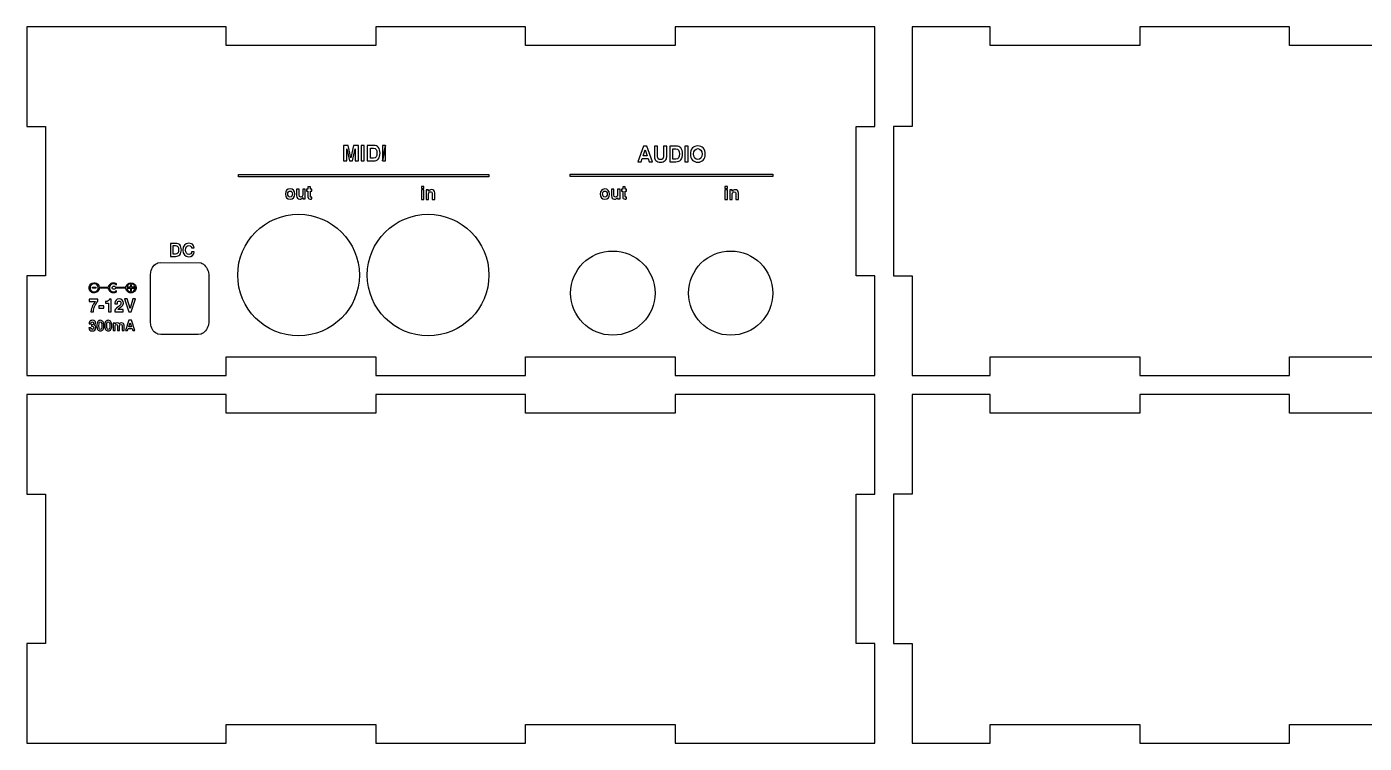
# Model space of a CAD drawing. Header units: millimetres. Extents: x 0 to 429, y 0 to 305.
# Drawn here: x 0 to 214.5, y 0 to 115 of the extents above; entities that cross this region are included whole.
import ezdxf

# ---------------------------------------------------------------- set-up
doc = ezdxf.new("R2010")
doc.units = ezdxf.units.MM
doc.layers.get('0').update_dxf_attribs({"linetype": 'CONTINUOUS'})

msp = doc.modelspace()

# ---------------------------------------------------------------- linework, layer by layer
at = {"color": 1}
for p, q in [((0, 115), (0, 99)), ((8, 115), (0, 115)), ((32, 115), (8, 115)), ((32, 112), (32, 115)), ((80, 115), (56, 115)), ((56, 115), (56, 112)), ((80, 112), (80, 115)), ((136, 115), (104, 115)), ((104, 115), (104, 112)), ((136, 99), (136, 115)), ((142, 115), (142, 99)), ((154.5, 115), (142, 115)), ((154.5, 112), (154.5, 115)), ((202.5, 115), (178.5, 115)), ((178.5, 115), (178.5, 112)), ((202.5, 112), (202.5, 115)), ((56, 112), (32, 112)), ((104, 112), (80, 112)), ((178.5, 112), (154.5, 112)), ((226.5, 112), (202.5, 112)), ((0, 99), (3, 99)), ((3, 99), (3, 75)), ((133, 75), (133, 99)), ((133, 99), (136, 99)), ((142, 99), (139, 99)), ((139, 99), (139, 75)), ((19.820652, 75.10095), (19.876022, 75.64755)), ((19.820652, 67.65329), (19.820652, 75.10095)), ((19.876018, 75.64755), (19.959058, 75.88671)), ((19.959065, 75.88671), (20.042105, 76.12585)), ((20.042111, 76.12585), (20.152842, 76.365)), ((20.152842, 76.365), (20.291253, 76.53582)), ((20.291253, 76.53582), (20.457347, 76.7408)), ((20.457347, 76.7408), (20.651124, 76.87746)), ((20.651124, 76.87746), (20.844901, 76.97992)), ((20.844901, 76.97994), (21.038678, 77.0824)), ((21.038678, 77.08242), (21.481595, 77.15082)), ((21.481595, 77.15076), (27.959272, 77.08236)), ((27.959272, 77.08242), (28.153049, 76.97996)), ((28.153049, 76.97994), (28.346826, 76.87748)), ((28.346826, 76.87746), (28.51292, 76.7408)), ((28.51292, 76.7408), (28.679015, 76.53582)), ((28.679015, 76.53582), (28.817427, 76.365)), ((28.817427, 76.365), (28.955839, 76.12585)), ((28.955839, 76.12585), (29.038879, 75.88671)), ((29.038885, 75.88671), (29.121925, 75.64755)), ((29.121933, 75.64755), (29.177303, 75.10095)), ((29.177298, 75.10095), (29.177298, 67.65329)), ((53.343145, 75.14502), (53.343145, 75.14502)), ((74.118586, 75.14502), (74.118586, 75.14502)), ((3, 75), (0, 75)), ((0, 75), (0, 59)), ((136, 75), (133, 75)), ((136, 59), (136, 75)), ((139, 75), (142, 75)), ((142, 75), (142, 59)), ((100.75701, 72.24966), (100.75701, 72.24966)), ((119.64018, 72.24966), (119.64018, 72.24966)), ((19.876018, 67.10666), (19.820648, 67.65329)), ((19.959065, 66.86753), (19.876025, 67.10666)), ((20.042111, 66.62837), (19.959071, 66.86753)), ((20.152842, 66.38923), (20.042111, 66.62837)), ((28.955839, 66.62837), (28.817427, 66.38923)), ((29.038885, 66.86753), (28.955845, 66.62837)), ((29.121933, 67.10666), (29.038893, 66.86753)), ((29.177298, 67.65329), (29.121928, 67.10666)), ((20.291253, 66.21842), (20.152842, 66.38923)), ((20.457347, 66.01343), (20.291253, 66.21842)), ((20.651124, 65.87677), (20.457347, 66.01343)), ((20.844901, 65.77429), (20.651124, 65.87675)), ((21.038678, 65.67179), (20.844901, 65.77425)), ((21.481595, 65.60347), (21.038678, 65.67177)), ((27.516356, 65.60347), (21.481595, 65.60347)), ((27.959272, 65.67179), (27.516356, 65.60339)), ((28.153049, 65.77429), (27.959272, 65.67183)), ((28.346826, 65.87677), (28.153049, 65.77428)), ((28.51292, 66.01343), (28.346826, 65.87677)), ((28.679015, 66.21842), (28.51292, 66.01343)), ((28.817427, 66.38923), (28.679015, 66.21842)), ((32, 59), (32, 62)), ((32, 62), (56, 62)), ((56, 62), (56, 59)), ((80, 59), (80, 62)), ((80, 62), (104, 62)), ((104, 62), (104, 59)), ((154.5, 59), (154.5, 62)), ((154.5, 62), (178.5, 62)), ((178.5, 62), (178.5, 59)), ((202.5, 59), (202.5, 62)), ((202.5, 62), (226.5, 62)), ((0, 59), (32, 59)), ((56, 59), (80, 59)), ((104, 59), (128, 59)), ((128, 59), (136, 59)), ((142, 59), (154.5, 59)), ((178.5, 59), (202.5, 59)), ((0, 56), (0, 40)), ((8, 56), (0, 56)), ((32, 56), (8, 56)), ((32, 53), (32, 56)), ((80, 56), (56, 56)), ((56, 56), (56, 53)), ((80, 53), (80, 56)), ((136, 56), (104, 56)), ((104, 56), (104, 53)), ((136, 40), (136, 56)), ((142, 56), (142, 40)), ((154.5, 56), (142, 56)), ((154.5, 53), (154.5, 56)), ((202.5, 56), (178.5, 56)), ((178.5, 56), (178.5, 53)), ((202.5, 53), (202.5, 56)), ((56, 53), (32, 53)), ((104, 53), (80, 53)), ((178.5, 53), (154.5, 53)), ((226.5, 53), (202.5, 53)), ((0, 40), (3, 40)), ((3, 40), (3, 16)), ((133, 16), (133, 40)), ((133, 40), (136, 40)), ((142, 40), (139, 40)), ((139, 40), (139, 16)), ((3, 16), (0, 16)), ((0, 16), (0, 0)), ((136, 16), (133, 16)), ((136, 0), (136, 16)), ((139, 16), (142, 16)), ((142, 16), (142, 0)), ((32, 0), (32, 3)), ((32, 3), (56, 3)), ((56, 3), (56, 0)), ((80, 0), (80, 3)), ((80, 3), (104, 3)), ((104, 3), (104, 0)), ((154.5, 0), (154.5, 3)), ((154.5, 3), (178.5, 3)), ((178.5, 3), (178.5, 0)), ((202.5, 0), (202.5, 3)), ((202.5, 3), (226.5, 3)), ((0, 0), (32, 0)), ((56, 0), (80, 0)), ((104, 0), (128, 0)), ((128, 0), (136, 0)), ((142, 0), (154.5, 0)), ((178.5, 0), (202.5, 0))]:
    msp.add_line(p, q, dxfattribs=at)
at = {"color": 7}
for p, q in [((51.539897, 95.94586), (50.777962, 95.94586)), ((50.777962, 95.94586), (50.777962, 93.45687)), ((51.311317, 95.4125), (51.74308, 93.45687)), ((51.311317, 93.45687), (51.311317, 95.4125)), ((51.997059, 93.96483), (51.539897, 95.94586)), ((52.428822, 95.94586), (51.997059, 93.96483)), ((52.251037, 93.45687), (52.682801, 95.4125)), ((53.216155, 95.94586), (52.428822, 95.94586)), ((52.682801, 95.4125), (52.682801, 93.45687)), ((53.216155, 93.45687), (53.216155, 95.94586)), ((54.130478, 95.94586), (53.622521, 95.94586)), ((53.622521, 95.94586), (53.622521, 93.45687)), ((54.130478, 93.45687), (54.130478, 95.94586)), ((55.603553, 95.94586), (54.613037, 95.94586)), ((54.613037, 95.94586), (54.613037, 93.45687)), ((55.120994, 93.88863), (55.120994, 95.51409)), ((55.120994, 95.51409), (55.603553, 95.51409)), ((57.559188, 95.94586), (57.051231, 95.94586)), ((57.051231, 95.94586), (57.051231, 93.45687)), ((57.559188, 95.94586), (57.051231, 93.45687)), ((57.051231, 93.45687), (57.559188, 95.94586)), ((57.559188, 93.45687), (57.559188, 95.94586)), ((98.905838, 95.84427), (98.016918, 93.32988)), ((98.855048, 94.2696), (99.159818, 95.23472)), ((99.464598, 95.84427), (98.905838, 95.84427)), ((99.159818, 95.23472), (99.489988, 94.2696)), ((100.32812, 93.32988), (99.464598, 95.84427)), ((101.16625, 95.84427), (100.6583, 95.84427)), ((100.6583, 95.84427), (100.6583, 94.14261)), ((101.16625, 94.14261), (101.16625, 95.84427)), ((102.10597, 95.84427), (102.10597, 94.14261)), ((102.63933, 95.84427), (102.10597, 95.84427)), ((102.63933, 94.14261), (102.63933, 95.84427)), ((104.1124, 95.84427), (103.12189, 95.84427)), ((103.12189, 95.84427), (103.12189, 93.32988)), ((103.62984, 93.76164), (103.62984, 95.4125)), ((103.62984, 95.4125), (104.1124, 95.4125)), ((106.06804, 95.84427), (105.56008, 95.84427)), ((105.56008, 95.84427), (105.56008, 93.32988)), ((106.06804, 93.32988), (106.06804, 95.84427)), ((107.61731, 95.86966), (107.61731, 95.86966)), ((107.61731, 95.4379), (107.61731, 95.4379)), ((107.61731, 95.4379), (107.61731, 95.4379)), ((50.777962, 93.45687), (51.311317, 93.45687)), ((51.74308, 93.45687), (52.251037, 93.45687)), ((52.682801, 93.45687), (53.216155, 93.45687)), ((53.622521, 93.45687), (54.130478, 93.45687)), ((54.613037, 93.45687), (55.603553, 93.45687)), ((55.603553, 93.88863), (55.120994, 93.88863)), ((57.051231, 93.45687), (57.559188, 93.45687)), ((98.016918, 93.32988), (98.524878, 93.32988)), ((98.524878, 93.32988), (98.702657, 93.83784)), ((98.702657, 93.83784), (99.642378, 93.83784)), ((99.489988, 94.2696), (98.855048, 94.2696)), ((99.642378, 93.83784), (99.794768, 93.32988)), ((99.794768, 93.32988), (100.32812, 93.32988)), ((103.12189, 93.32988), (104.1124, 93.32988)), ((104.1124, 93.76164), (103.62984, 93.76164)), ((105.56008, 93.32988), (106.06804, 93.32988)), ((33.939187, 91.27265), (74.118586, 91.27265)), ((33.939187, 90.91708), (33.939187, 91.27265)), ((74.118586, 90.91708), (33.939187, 90.91708)), ((74.118586, 91.27265), (74.118586, 90.91708)), ((87.162347, 91.32345), (119.66558, 91.32345)), ((87.162347, 90.96788), (87.162347, 91.32345)), ((119.66558, 90.96788), (87.162347, 90.96788)), ((119.66558, 91.32345), (119.66558, 90.96788)), ((42.218885, 88.96145), (42.218885, 88.96145)), ((42.244285, 88.63128), (42.244285, 88.63128)), ((43.666562, 88.93605), (43.285595, 88.93605)), ((43.285595, 88.93605), (43.285595, 87.86934)), ((43.666562, 87.94554), (43.666562, 88.93605)), ((44.657081, 88.93605), (44.250713, 88.93605)), ((44.250713, 88.93605), (44.250713, 87.97093)), ((44.657081, 87.38678), (44.657081, 88.93605)), ((45.088844, 88.91066), (44.885661, 88.91066)), ((44.885661, 88.91066), (44.885661, 88.63128)), ((44.885661, 88.63128), (45.088844, 88.63128)), ((45.49521, 89.31702), (45.088844, 89.31702)), ((45.088844, 89.31702), (45.088844, 88.91066)), ((45.088844, 88.63128), (45.088844, 87.69156)), ((45.49521, 88.91066), (45.49521, 89.31702)), ((45.698392, 88.91066), (45.49521, 88.91066)), ((45.495213, 87.79315), (45.495213, 88.63128)), ((45.495213, 88.63128), (45.698395, 88.63128)), ((45.698395, 88.63128), (45.698392, 88.91066)), ((45.698392, 88.91066), (45.698392, 88.91066)), ((63.66737, 89.36782), (63.286402, 89.36782)), ((63.286402, 89.36782), (63.286402, 89.01225)), ((63.286402, 89.01225), (63.66737, 89.01225)), ((63.66737, 88.80906), (63.286402, 88.80906)), ((63.286402, 88.80906), (63.286402, 87.28519)), ((63.66737, 89.01225), (63.66737, 89.36782)), ((63.66737, 87.28519), (63.66737, 88.80906)), ((64.048338, 88.80906), (64.048338, 87.28519)), ((64.454705, 88.80906), (64.048338, 88.80906)), ((64.048338, 88.80906), (64.048338, 88.80906)), ((64.454704, 87.28519), (64.454704, 88.19952)), ((64.454705, 88.60588), (64.454705, 88.80906)), ((65.038854, 88.22491), (65.038854, 87.28519)), ((65.445221, 87.28519), (65.445221, 88.3265)), ((92.705899, 88.96145), (92.705899, 88.96145)), ((92.731299, 88.63128), (92.731299, 88.63128)), ((94.153579, 88.93605), (93.772619, 88.93605)), ((93.772619, 88.93605), (93.772619, 87.86934)), ((94.153579, 87.94553), (94.153579, 88.93605)), ((95.144099, 88.93605), (94.737729, 88.93605)), ((94.737729, 88.93605), (94.737729, 87.97093)), ((95.144099, 87.38678), (95.144099, 88.93605)), ((95.575859, 88.91065), (95.372679, 88.91065)), ((95.372679, 88.91065), (95.372679, 88.63128)), ((95.372679, 88.63128), (95.575859, 88.63128)), ((95.982229, 89.31702), (95.575859, 89.31702)), ((95.575859, 89.31702), (95.575859, 88.91065)), ((95.575859, 88.63128), (95.575859, 87.69156)), ((95.982229, 88.91065), (95.982229, 89.31702)), ((96.210809, 88.91065), (95.982229, 88.91065)), ((95.982229, 87.79316), (95.982229, 88.63129)), ((95.982229, 88.63129), (96.210809, 88.63129)), ((96.210809, 88.63129), (96.210809, 88.91065)), ((96.210809, 88.91065), (96.210809, 88.91065)), ((112.3764, 89.36781), (111.97003, 89.36781)), ((111.97003, 89.36781), (111.97003, 89.01224)), ((111.97003, 89.01224), (112.3764, 89.01224)), ((112.3764, 88.80906), (111.97003, 88.80906)), ((111.97003, 88.80906), (111.97003, 87.28519)), ((112.3764, 89.01224), (112.3764, 89.36781)), ((112.3764, 87.28519), (112.3764, 88.80906)), ((112.73197, 88.80906), (112.73197, 87.28519)), ((113.13833, 88.80906), (112.73197, 88.80906)), ((112.73197, 88.80906), (112.73197, 88.80906)), ((113.13833, 88.60588), (113.13833, 88.80906)), ((113.13833, 87.28519), (113.13833, 88.19951)), ((113.72248, 88.22491), (113.72248, 87.28519)), ((114.12885, 87.28519), (114.12885, 88.3011)), ((44.250713, 87.58997), (44.250713, 87.38678)), ((44.250713, 87.38678), (44.657081, 87.38678)), ((45.698392, 87.64076), (45.622202, 87.64076)), ((45.698392, 87.36139), (45.698392, 87.64076)), ((63.286402, 87.28519), (63.66737, 87.28519)), ((64.048338, 87.28519), (64.454704, 87.28519)), ((65.038854, 87.28519), (65.445221, 87.28519)), ((94.737729, 87.56457), (94.737729, 87.38678)), ((94.737729, 87.38678), (95.144099, 87.38678)), ((96.210809, 87.36139), (96.210809, 87.64077)), ((111.97003, 87.28519), (112.3764, 87.28519)), ((112.73197, 87.28519), (113.13833, 87.28519)), ((113.72248, 87.28519), (114.12885, 87.28519)), ((23.87718, 80.22906), (23.064449, 80.22906)), ((23.064449, 80.22906), (23.064449, 78.14644)), ((23.496212, 78.50201), (23.496212, 79.87349)), ((23.496212, 79.87349), (23.87718, 79.87349)), ((26.442363, 79.51792), (26.848728, 79.51792)), ((26.848728, 79.51792), (26.848728, 79.51792)), ((23.064449, 78.14644), (23.87718, 78.14644)), ((23.87718, 78.50201), (23.496212, 78.50201)), ((26.848728, 78.85758), (26.442363, 78.85758)), ((10.555872, 73.21478), (11.089227, 73.21478)), ((10.555872, 73.037), (10.555872, 73.21478)), ((11.089227, 73.037), (10.555872, 73.037)), ((11.089227, 73.21478), (11.089227, 73.037)), ((11.622578, 73.24018), (11.622578, 73.21478)), ((11.622578, 73.21478), (13.095653, 73.21478)), ((11.851167, 73.037), (11.622586, 73.037)), ((11.622586, 73.037), (11.622586, 72.9608)), ((12.562306, 73.037), (11.851167, 73.037)), ((13.095661, 73.037), (12.562306, 73.037)), ((13.095653, 73.21478), (13.095653, 73.21478)), ((13.095661, 73.0116), (13.095661, 73.037)), ((13.095661, 72.91001), (13.095661, 73.0116)), ((13.70521, 73.90052), (13.908392, 73.90052)), ((14.009984, 73.74814), (13.781403, 73.74814)), ((13.857592, 73.34178), (13.984581, 73.36718)), ((14.187764, 73.26558), (14.213164, 73.21478)), ((14.238557, 73.06241), (14.213157, 73.01161)), ((14.213164, 73.21478), (15.000497, 73.21478)), ((15.051288, 73.06241), (14.238557, 73.06241)), ((14.340156, 73.79893), (14.365556, 73.77353)), ((14.365556, 73.54495), (14.340156, 73.57035)), ((14.365556, 73.77353), (14.365556, 73.54495)), ((15.889417, 73.06241), (15.051288, 73.06241)), ((15.838626, 73.24018), (15.914816, 73.24018)), ((15.889417, 73.03701), (15.889417, 73.06241)), ((15.914816, 73.24018), (15.914816, 73.26558)), ((16.651356, 73.18938), (16.244991, 73.18938)), ((16.244991, 73.18938), (16.244991, 73.037)), ((16.244991, 73.037), (16.651356, 73.037)), ((16.803743, 73.59575), (16.651356, 73.59575)), ((16.651356, 73.59575), (16.651356, 73.18938)), ((16.651356, 73.037), (16.651356, 72.63063)), ((16.803743, 73.18938), (16.803743, 73.59575)), ((17.210109, 73.18938), (16.803743, 73.18938)), ((16.803743, 72.63063), (16.803743, 73.037)), ((16.803743, 73.037), (17.210109, 73.037)), ((17.210109, 73.037), (17.210109, 73.18938)), ((17.210109, 73.18938), (17.210109, 73.18938)), ((17.362496, 72.9608), (17.362496, 73.24018)), ((11.419399, 71.25915), (9.99712, 71.25915)), ((9.99712, 71.25915), (9.99712, 70.90358)), ((9.99712, 70.90358), (11.013034, 70.90358)), ((10.733661, 72.27506), (10.733657, 72.27506)), ((10.962238, 72.45284), (10.962238, 72.45285)), ((10.962238, 72.45285), (10.962238, 72.45285)), ((11.419399, 70.95437), (11.419399, 71.25915)), ((12.638496, 70.90358), (12.638496, 70.6242)), ((13.527421, 71.25915), (13.273442, 71.25915)), ((13.527421, 69.25272), (13.527421, 71.25915)), ((14.340156, 72.63063), (14.365556, 72.65603)), ((14.365556, 72.42745), (14.340156, 72.40205)), ((14.365556, 72.65603), (14.365556, 72.42745)), ((16.118001, 71.30994), (15.686238, 71.30994)), ((15.686238, 71.30994), (16.397378, 69.25272)), ((16.575163, 69.76067), (16.118001, 71.30994)), ((17.032324, 71.30994), (16.575163, 69.76067)), ((16.651353, 72.27506), (16.651356, 72.27506)), ((16.651356, 72.63063), (16.803743, 72.63063)), ((16.752948, 69.25272), (17.464088, 71.30994)), ((16.879937, 72.45285), (16.879937, 72.45285)), ((16.879937, 72.45285), (16.879937, 72.45285)), ((17.464088, 71.30994), (17.032324, 71.30994)), ((10.301894, 69.25272), (10.682862, 69.25272)), ((12.35912, 70.21784), (11.571786, 70.21784)), ((11.571786, 70.21784), (11.571786, 69.83687)), ((11.571786, 69.83687), (12.35912, 69.83687)), ((12.35912, 69.83687), (12.35912, 70.21784)), ((12.638496, 70.6242), (13.121055, 70.6242)), ((13.121055, 70.6242), (13.121055, 69.25272)), ((13.121055, 69.25272), (13.527421, 69.25272)), ((14.111571, 69.25272), (15.483055, 69.25272)), ((14.136969, 70.6242), (14.136969, 70.548)), ((14.136969, 70.548), (14.543335, 70.548)), ((14.543335, 70.548), (14.543335, 70.6242)), ((15.483055, 69.60829), (14.644926, 69.60829)), ((15.483055, 69.25272), (15.483055, 69.60829)), ((16.397378, 69.25272), (16.752948, 69.25272)), ((16.752948, 69.25272), (16.752948, 69.25272)), ((10.301894, 66.68752), (9.971722, 66.68752)), ((9.99712, 67.34787), (9.99712, 67.32247)), ((9.99712, 67.32247), (10.301894, 67.32247)), ((10.428885, 67.17008), (10.403485, 67.17008)), ((10.403485, 67.17008), (10.403485, 66.94151)), ((10.403485, 66.94151), (10.606668, 66.91611)), ((11.800367, 67.88123), (11.800367, 67.88123)), ((11.800367, 67.62725), (11.800367, 67.62725)), ((13.070256, 67.62725), (13.070259, 67.62725)), ((13.070259, 67.88123), (13.070259, 67.88123)), ((13.857593, 67.44947), (13.857593, 66.23037)), ((14.187765, 67.44947), (13.857593, 67.44947)), ((14.187765, 67.29708), (14.187765, 67.44947)), ((14.187765, 66.23037), (14.187765, 66.96691)), ((14.568733, 67.0431), (14.568733, 66.23037)), ((14.898905, 66.23037), (14.898905, 66.96691)), ((15.279872, 67.0431), (15.279872, 66.23037)), ((15.610044, 66.23037), (15.610044, 67.0939)), ((16.397378, 67.88123), (15.813227, 66.23037)), ((16.143399, 66.23037), (16.270389, 66.56055)), ((16.270389, 66.56055), (16.879937, 66.56055)), ((16.371984, 66.83992), (16.575167, 67.50027)), ((16.803747, 66.83992), (16.371984, 66.83992)), ((16.778346, 67.88123), (16.397378, 67.88123)), ((16.575167, 67.50027), (16.803747, 66.83992)), ((17.337098, 66.23037), (16.778346, 67.88123)), ((16.803747, 66.83992), (16.803747, 66.83992)), ((16.879937, 66.56055), (17.006926, 66.23037)), ((13.857593, 66.23037), (14.187765, 66.23037)), ((14.568733, 66.23037), (14.898905, 66.23037)), ((15.279872, 66.23037), (15.610044, 66.23037)), ((15.813227, 66.23037), (16.143399, 66.23037)), ((17.006926, 66.23037), (17.337098, 66.23037))]:
    msp.add_line(p, q, dxfattribs=at)
for points in [[(56.365489, 95.66648), (56.213102, 95.86966), (55.984521, 95.94586), (55.603553, 95.94586)], [(55.603553, 95.51409), (55.984521, 95.51409), (56.162306, 95.26012), (56.162306, 94.70136)], [(56.162306, 94.70136), (56.162306, 94.16801), (55.984521, 93.88863), (55.603553, 93.88863)], [(56.670263, 94.70136), (56.670263, 95.08233), (56.568672, 95.4379), (56.365489, 95.66648)], [(56.365489, 93.76164), (56.568672, 93.99022), (56.670263, 94.3204), (56.670263, 94.70136)], [(104.87434, 95.53949), (104.72195, 95.74267), (104.49337, 95.84427), (104.1124, 95.84427)], [(104.1124, 95.4125), (104.49337, 95.4125), (104.67116, 95.13313), (104.67116, 94.57437)], [(104.67116, 94.57437), (104.67116, 94.04102), (104.49337, 93.76164), (104.1124, 93.76164)], [(105.17911, 94.59977), (105.17911, 94.98074), (105.07752, 95.31091), (104.87434, 95.53949)], [(104.87434, 93.63465), (105.07752, 93.86323), (105.17911, 94.19341), (105.17911, 94.59977)], [(106.77918, 95.53949), (106.5506, 95.28551), (106.42361, 94.92994), (106.42361, 94.57437)], [(106.42361, 94.57437), (106.42361, 94.19341), (106.5506, 93.83784), (106.77918, 93.60926)], [(107.61731, 95.86966), (107.26174, 95.86966), (106.98236, 95.74267), (106.77918, 95.53949)], [(106.93156, 94.57437), (106.93156, 95.08233), (107.21094, 95.4379), (107.61731, 95.4379)], [(107.61731, 93.68545), (107.21094, 93.68545), (106.93156, 94.04102), (106.93156, 94.57437)], [(108.48083, 95.53949), (108.25225, 95.76807), (107.97288, 95.86966), (107.61731, 95.86966)], [(107.61731, 95.4379), (108.04907, 95.4379), (108.30305, 95.08233), (108.30305, 94.54898)], [(108.30305, 94.54898), (108.30305, 94.04102), (108.02367, 93.68545), (107.61731, 93.68545)], [(108.81101, 94.54898), (108.81101, 94.92994), (108.68402, 95.28551), (108.48083, 95.53949)], [(108.48083, 93.60926), (108.68402, 93.83784), (108.81101, 94.19341), (108.81101, 94.54898)], [(55.603553, 93.45687), (55.959123, 93.45687), (56.213102, 93.55846), (56.365489, 93.76164)], [(100.6583, 94.14261), (100.6583, 93.86323), (100.7345, 93.66005), (100.88688, 93.50766)], [(100.88688, 93.50766), (101.09006, 93.35528), (101.34404, 93.25369), (101.64881, 93.25369)], [(101.64881, 93.68545), (101.31864, 93.68545), (101.16625, 93.83784), (101.16625, 94.14261)], [(102.10597, 94.14261), (102.10597, 93.83784), (101.95359, 93.68545), (101.64881, 93.68545)], [(101.64881, 93.25369), (101.95359, 93.25369), (102.20756, 93.35528), (102.38535, 93.50766)], [(102.38535, 93.50766), (102.56313, 93.66005), (102.63933, 93.86323), (102.63933, 94.14261)], [(104.1124, 93.32988), (104.46797, 93.32988), (104.72195, 93.43147), (104.87434, 93.63465)], [(106.77918, 93.60926), (106.98236, 93.38067), (107.26174, 93.25369), (107.61731, 93.25369)], [(107.61731, 93.25369), (107.97288, 93.25369), (108.25225, 93.38067), (108.48083, 93.60926)], [(42.218885, 88.96145), (41.761724, 88.96145), (41.482347, 88.65668), (41.482347, 88.14872)], [(41.482347, 88.14872), (41.482347, 87.64076), (41.761724, 87.33599), (42.244283, 87.33599)], [(41.863317, 88.14872), (41.863317, 88.4281), (42.015703, 88.63128), (42.244285, 88.63128)], [(42.244285, 87.64076), (42.015704, 87.64076), (41.863317, 87.84395), (41.863317, 88.14872)], [(42.98082, 88.14872), (42.98082, 88.65668), (42.701444, 88.96145), (42.218885, 88.96145)], [(42.244283, 87.33599), (42.701444, 87.33599), (42.98082, 87.64076), (42.98082, 88.14872)], [(42.244285, 88.63128), (42.447468, 88.63128), (42.599855, 88.45349), (42.599855, 88.14872)], [(42.599855, 88.14872), (42.599855, 87.84395), (42.447468, 87.64076), (42.244285, 87.64076)], [(43.920541, 87.66616), (43.768154, 87.66616), (43.666562, 87.76775), (43.666562, 87.94554)], [(44.250713, 87.97093), (44.250713, 87.79315), (44.123724, 87.66616), (43.920541, 87.66616)], [(64.454704, 88.19952), (64.454704, 88.4027), (64.581693, 88.50429), (64.784876, 88.50429)], [(64.911866, 88.85986), (64.708683, 88.85986), (64.556296, 88.75827), (64.454705, 88.60588)], [(64.784876, 88.50429), (64.962661, 88.50429), (65.038854, 88.4027), (65.038854, 88.22491)], [(65.445221, 88.3265), (65.445221, 88.65668), (65.242038, 88.85986), (64.911866, 88.85986)], [(92.705899, 88.96145), (92.248729, 88.96145), (91.969359, 88.63128), (91.969359, 88.14872)], [(91.969359, 88.14872), (91.969359, 87.64076), (92.248729, 87.33599), (92.731289, 87.33599)], [(92.350339, 88.14872), (92.350339, 88.42809), (92.502719, 88.63128), (92.731299, 88.63128)], [(92.731299, 87.64076), (92.502719, 87.64076), (92.350339, 87.84394), (92.350339, 88.14872)], [(93.467829, 88.12332), (93.467829, 88.65667), (93.188459, 88.96145), (92.705899, 88.96145)], [(92.731289, 87.33599), (93.188459, 87.33599), (93.467829, 87.64076), (93.467829, 88.12332)], [(92.731299, 88.63128), (92.934489, 88.63128), (93.086869, 88.42809), (93.086869, 88.14872)], [(93.086869, 88.14872), (93.086869, 87.84394), (92.934489, 87.64076), (92.731299, 87.64076)], [(94.407559, 87.66616), (94.255169, 87.66616), (94.153579, 87.76775), (94.153579, 87.94553)], [(94.737729, 87.97093), (94.737729, 87.79315), (94.610739, 87.66616), (94.407559, 87.66616)], [(113.59549, 88.83446), (113.39231, 88.83446), (113.26532, 88.75826), (113.13833, 88.60588)], [(113.13833, 88.19951), (113.13833, 88.3773), (113.26532, 88.50429), (113.4685, 88.50429)], [(113.4685, 88.50429), (113.64629, 88.50429), (113.72248, 88.4027), (113.72248, 88.22491)], [(114.12885, 88.3011), (114.12885, 88.65667), (113.92567, 88.83446), (113.59549, 88.83446)], [(43.285595, 87.86934), (43.285595, 87.51377), (43.46338, 87.33599), (43.793552, 87.33599)], [(43.793552, 87.33599), (43.996734, 87.33599), (44.149122, 87.41219), (44.250713, 87.58997)], [(45.088844, 87.69156), (45.088844, 87.46298), (45.215833, 87.33599), (45.469812, 87.33599)], [(45.469812, 87.33599), (45.571403, 87.33599), (45.647597, 87.33599), (45.698392, 87.36139)], [(45.622202, 87.64076), (45.52061, 87.64076), (45.495213, 87.66616), (45.495213, 87.79315)], [(93.772619, 87.86934), (93.772619, 87.51377), (93.950399, 87.33599), (94.280569, 87.33599)], [(94.280569, 87.33599), (94.483759, 87.33599), (94.636139, 87.41219), (94.737729, 87.56457)], [(95.575859, 87.69156), (95.575859, 87.43758), (95.702849, 87.33599), (95.982229, 87.33599)], [(96.109219, 87.61537), (96.007629, 87.61537), (95.982229, 87.66617), (95.982229, 87.79316)], [(95.982229, 87.33599), (96.058429, 87.33599), (96.134619, 87.33599), (96.210809, 87.36139)], [(96.210809, 87.64077), (96.160009, 87.64077), (96.134609, 87.61537), (96.109219, 87.61537)], [(24.537524, 80.00048), (24.385137, 80.15287), (24.181954, 80.22906), (23.87718, 80.22906)], [(23.87718, 79.87349), (24.181954, 79.87349), (24.359739, 79.64491), (24.359739, 79.18775)], [(24.791503, 79.18775), (24.791503, 79.51792), (24.689911, 79.7973), (24.537524, 80.00048)], [(25.985202, 80.25446), (25.401051, 80.25446), (25.020083, 79.84809), (25.020083, 79.16235)], [(25.451847, 79.16235), (25.451847, 79.61951), (25.655029, 79.89889), (25.985202, 79.89889)], [(26.696341, 79.94969), (26.543954, 80.15287), (26.289976, 80.25446), (25.985202, 80.25446)], [(25.985202, 79.89889), (26.137589, 79.89889), (26.264578, 79.84809), (26.340771, 79.7465)], [(26.340771, 79.7465), (26.391571, 79.6957), (26.416961, 79.64491), (26.442363, 79.51792)], [(26.848728, 79.51792), (26.823328, 79.69571), (26.797938, 79.8227), (26.696341, 79.94969)], [(24.359739, 79.18775), (24.359739, 78.73059), (24.181954, 78.50201), (23.87718, 78.50201)], [(23.87718, 78.14644), (24.181954, 78.14644), (24.385137, 78.22264), (24.537524, 78.40042)], [(24.537524, 78.40042), (24.689911, 78.5782), (24.791503, 78.88298), (24.791503, 79.18775)], [(25.020083, 79.16235), (25.020083, 78.50201), (25.401051, 78.09564), (25.959804, 78.09564)], [(25.985202, 78.45121), (25.655029, 78.45121), (25.451847, 78.70519), (25.451847, 79.16235)], [(25.959804, 78.09564), (26.467761, 78.09564), (26.823331, 78.37502), (26.848728, 78.85758)], [(26.442363, 78.85758), (26.416963, 78.6036), (26.23918, 78.45121), (25.985202, 78.45121)], [(10.073313, 72.73222), (9.895528, 73.08779), (9.997123, 73.51956), (10.301894, 73.74814)], [(10.174905, 73.24018), (10.149505, 73.18938), (10.149505, 73.0116), (10.174905, 72.93541)], [(10.327292, 73.57035), (10.251102, 73.46876), (10.200302, 73.36717), (10.174905, 73.24018)], [(10.174905, 72.93541), (10.225705, 72.75762), (10.352689, 72.60523), (10.505077, 72.50364)], [(10.301894, 73.74814), (10.428883, 73.84973), (10.58127, 73.90052), (10.733657, 73.90052)], [(10.759055, 73.74814), (10.606668, 73.74814), (10.454281, 73.67194), (10.327292, 73.57035)], [(10.733657, 73.90052), (11.038431, 73.95132), (11.368603, 73.77353), (11.546388, 73.46876)], [(11.013034, 73.72274), (10.936844, 73.74814), (10.860646, 73.74814), (10.759055, 73.74814)], [(10.962238, 72.45285), (11.267012, 72.55444), (11.495593, 72.83381), (11.444797, 73.16399)], [(11.444797, 73.16399), (11.419397, 73.41796), (11.267012, 73.64655), (11.013034, 73.72274)], [(11.622586, 72.9608), (11.597186, 72.78302), (11.495597, 72.60523), (11.34321, 72.47824)], [(11.546388, 73.46876), (11.571788, 73.41796), (11.597188, 73.29098), (11.622578, 73.24018)], [(13.095653, 73.21478), (13.095653, 73.24018), (13.121053, 73.36717), (13.146453, 73.41796)], [(13.146453, 73.41796), (13.171853, 73.44336), (13.171853, 73.46876), (13.171853, 73.46876)], [(13.171853, 73.46876), (13.171853, 73.46876), (13.197253, 73.49416), (13.197253, 73.51956)], [(13.273446, 73.29098), (13.171855, 72.9608), (13.375038, 72.57984), (13.70521, 72.47824)], [(13.197253, 73.51956), (13.324242, 73.72274), (13.502027, 73.82433), (13.70521, 73.90052)], [(13.781403, 73.74814), (13.552823, 73.69734), (13.34964, 73.51956), (13.273446, 73.29098)], [(13.705205, 73.1132), (13.705205, 73.21479), (13.755995, 73.29099), (13.857592, 73.34178)], [(13.755995, 72.96081), (13.730595, 73.01161), (13.705205, 73.0624), (13.705205, 73.1132)], [(14.06077, 72.85922), (13.959178, 72.83382), (13.832189, 72.85922), (13.755995, 72.96081)], [(13.908392, 73.90052), (13.984582, 73.92592), (14.035382, 73.90052), (14.06078, 73.90052)], [(13.984581, 73.36718), (14.035381, 73.36718), (14.060771, 73.36718), (14.086172, 73.34178)], [(14.340156, 73.57035), (14.263966, 73.67194), (14.136973, 73.72274), (14.009984, 73.74814)], [(14.213157, 73.01161), (14.187757, 72.96081), (14.136967, 72.88462), (14.06077, 72.85922)], [(14.06078, 73.90052), (14.162371, 73.87512), (14.263962, 73.84972), (14.340156, 73.79893)], [(14.086172, 73.34178), (14.111572, 73.34178), (14.162362, 73.29098), (14.187764, 73.26558)], [(15.000497, 73.21478), (15.43226, 73.21478), (15.813228, 73.21478), (15.838626, 73.24018)], [(15.940217, 72.83382), (15.914817, 72.91002), (15.889417, 73.01161), (15.889417, 73.03701)], [(15.914816, 73.26558), (15.940216, 73.41796), (16.016407, 73.57035), (16.143396, 73.67194)], [(16.118001, 73.34177), (16.067201, 73.21478), (16.067201, 72.9862), (16.118001, 72.83381)], [(16.422776, 73.69734), (16.295786, 73.62114), (16.194195, 73.49416), (16.118001, 73.34177)], [(16.143396, 73.67194), (16.44817, 73.97672), (16.956127, 74.00212), (17.2863, 73.69734)], [(16.930733, 73.72274), (16.778346, 73.77354), (16.575163, 73.77354), (16.422776, 73.69734)], [(17.540278, 72.93541), (17.464088, 72.60523), (17.210106, 72.35125), (16.879934, 72.30046)], [(17.362496, 73.24018), (17.311696, 73.46876), (17.159313, 73.64655), (16.930733, 73.72274)], [(17.184711, 72.63063), (17.260901, 72.73222), (17.337098, 72.83381), (17.362496, 72.9608)], [(17.2863, 73.69734), (17.489482, 73.49416), (17.591074, 73.21478), (17.540278, 72.93541)], [(10.2257, 72.52904), (10.14951, 72.60524), (10.098711, 72.65603), (10.073313, 72.73222)], [(10.733657, 72.27506), (10.505077, 72.30046), (10.352689, 72.37665), (10.2257, 72.52904)], [(10.505077, 72.50364), (10.555877, 72.47824), (10.632066, 72.45284), (10.682862, 72.45284)], [(11.013034, 70.90358), (10.886044, 70.77659), (10.632066, 70.39562), (10.555872, 70.24323)], [(10.682862, 72.45284), (10.733662, 72.42744), (10.911442, 72.45284), (10.962238, 72.45284)], [(10.682862, 69.25272), (10.733662, 69.88766), (10.93684, 70.37022), (11.419399, 70.95437)], [(11.038435, 72.32586), (10.936844, 72.27506), (10.809855, 72.27506), (10.733661, 72.27506)], [(11.34321, 72.47824), (11.241618, 72.40204), (11.165425, 72.35125), (11.038435, 72.32586)], [(13.273442, 71.25915), (13.197252, 71.03057), (12.994066, 70.90358), (12.638496, 70.90358)], [(13.324242, 72.50364), (13.222651, 72.63063), (13.146457, 72.75762), (13.095661, 72.91001)], [(14.111575, 72.30046), (13.857597, 72.22426), (13.552823, 72.30046), (13.324242, 72.50364)], [(13.70521, 72.47824), (13.832199, 72.42744), (13.984586, 72.42744), (14.111575, 72.47824)], [(14.111575, 72.47824), (14.187765, 72.50364), (14.28936, 72.55444), (14.340156, 72.63063)], [(14.340156, 72.40205), (14.289356, 72.37665), (14.187769, 72.32585), (14.111575, 72.30046)], [(14.797313, 71.30994), (14.390948, 71.30994), (14.136969, 71.05596), (14.136969, 70.6242)], [(14.543335, 70.6242), (14.543335, 70.85278), (14.644926, 70.97977), (14.822711, 70.97977)], [(15.508453, 70.6496), (15.508453, 71.05596), (15.229077, 71.30994), (14.797313, 71.30994)], [(14.822711, 70.97977), (15.000496, 70.97977), (15.102087, 70.85278), (15.102087, 70.6496)], [(16.346582, 72.35126), (16.168797, 72.45286), (15.991012, 72.63064), (15.940217, 72.83382)], [(16.118001, 72.83381), (16.168801, 72.73222), (16.244991, 72.63063), (16.321184, 72.57984)], [(16.321184, 72.57984), (16.397374, 72.50364), (16.524367, 72.45285), (16.600561, 72.45285)], [(16.651356, 72.27506), (16.524367, 72.30046), (16.448173, 72.32586), (16.346582, 72.35126)], [(16.600561, 72.45285), (16.651361, 72.42745), (16.829141, 72.45285), (16.879937, 72.45285)], [(16.879934, 72.30046), (16.829134, 72.27506), (16.676751, 72.27506), (16.651353, 72.27506)], [(16.879937, 72.45285), (16.981528, 72.47825), (17.108518, 72.55444), (17.184711, 72.63063)], [(10.555872, 70.24323), (10.428883, 69.93846), (10.352689, 69.65908), (10.301894, 69.25272)], [(14.59413, 70.01465), (14.238561, 69.78607), (14.136969, 69.60829), (14.111571, 69.25272)], [(15.102087, 70.6496), (15.102087, 70.42102), (15.025897, 70.34482), (14.59413, 70.01465)], [(14.644926, 69.60829), (14.695726, 69.70988), (14.746518, 69.76067), (15.051292, 69.98925)], [(15.051292, 69.98925), (15.406862, 70.24323), (15.508453, 70.39562), (15.508453, 70.6496)], [(9.971722, 66.68752), (9.971722, 66.38275), (10.200302, 66.17957), (10.530474, 66.17957)], [(10.098711, 67.70344), (10.022521, 67.60185), (9.99712, 67.50026), (9.99712, 67.34787)], [(10.530474, 67.88122), (10.352689, 67.88122), (10.174905, 67.80502), (10.098711, 67.70344)], [(10.301894, 67.32247), (10.301894, 67.42406), (10.301894, 67.47486), (10.327294, 67.50026)], [(10.530474, 66.43355), (10.378087, 66.43355), (10.301894, 66.53514), (10.301894, 66.68752)], [(10.327294, 67.50026), (10.352694, 67.57646), (10.428885, 67.62724), (10.530476, 67.62724)], [(10.708261, 67.39866), (10.708261, 67.24628), (10.632071, 67.17008), (10.428885, 67.17008)], [(11.038431, 67.42406), (11.038431, 67.70344), (10.835249, 67.88122), (10.530474, 67.88122)], [(10.759055, 66.68752), (10.759055, 66.53514), (10.682865, 66.43355), (10.530474, 66.43355)], [(10.530474, 66.17957), (10.860646, 66.17957), (11.089227, 66.38275), (11.089227, 66.68752)], [(10.530476, 67.62724), (10.657466, 67.62724), (10.708261, 67.55104), (10.708261, 67.39866)], [(10.606668, 66.91611), (10.708259, 66.89071), (10.759055, 66.81451), (10.759055, 66.68752)], [(10.835249, 67.09389), (10.987636, 67.19548), (11.038431, 67.29707), (11.038431, 67.42406)], [(11.089227, 66.68752), (11.089227, 66.89071), (11.013037, 66.9923), (10.835249, 67.09389)], [(11.394001, 67.67805), (11.29241, 67.55106), (11.241614, 67.32248), (11.241614, 67.01771)], [(11.241614, 67.01771), (11.241614, 66.73833), (11.292414, 66.53515), (11.368603, 66.40816)], [(11.800367, 67.88123), (11.622582, 67.88123), (11.495593, 67.80503), (11.394001, 67.67805)], [(11.571782, 67.01771), (11.571782, 67.22089), (11.597182, 67.39867), (11.622582, 67.47487)], [(11.622582, 66.56055), (11.597182, 66.63675), (11.571782, 66.81452), (11.571782, 67.01771)], [(11.622582, 67.47487), (11.647982, 67.55107), (11.724173, 67.62725), (11.800367, 67.62725)], [(11.800367, 66.43356), (11.724177, 66.43356), (11.64798, 66.48436), (11.622582, 66.56055)], [(12.23213, 67.62725), (12.15594, 67.77964), (12.00355, 67.88123), (11.800367, 67.88123)], [(11.800367, 67.62725), (11.876557, 67.62725), (11.952754, 67.57645), (12.00355, 67.47487)], [(12.00355, 66.58594), (11.97815, 66.48435), (11.901958, 66.43356), (11.800367, 66.43356)], [(12.00355, 67.47487), (12.02895, 67.42407), (12.05434, 67.24629), (12.05434, 67.01771)], [(12.05434, 67.01771), (12.05434, 66.83992), (12.02894, 66.66214), (12.00355, 66.58594)], [(12.35912, 67.01771), (12.35912, 67.29708), (12.33372, 67.50027), (12.23213, 67.62725)], [(12.23213, 66.38276), (12.30832, 66.50975), (12.35912, 66.71293), (12.35912, 67.01771)], [(12.638496, 67.67805), (12.562306, 67.55106), (12.511507, 67.32248), (12.511507, 67.01771)], [(12.511507, 67.01771), (12.511507, 66.73833), (12.562307, 66.53515), (12.638496, 66.40816)], [(13.070259, 67.88123), (12.892474, 67.88123), (12.740087, 67.80503), (12.638496, 67.67805)], [(12.841674, 67.01771), (12.841674, 67.22089), (12.867074, 67.39867), (12.867074, 67.47487)], [(12.892474, 66.56055), (12.867074, 66.63675), (12.841674, 66.81452), (12.841674, 67.01771)], [(12.867074, 67.47487), (12.917874, 67.55107), (12.994063, 67.62725), (13.070256, 67.62725)], [(13.070259, 66.43356), (12.994069, 66.43356), (12.917872, 66.48436), (12.892474, 66.56055)], [(13.502023, 67.62725), (13.425833, 67.77964), (13.273442, 67.88123), (13.070259, 67.88123)], [(13.070259, 67.62725), (13.146449, 67.62725), (13.222647, 67.57645), (13.273442, 67.47487)], [(13.273442, 66.58594), (13.222642, 66.48435), (13.171851, 66.43356), (13.070259, 66.43356)], [(13.273442, 67.47487), (13.298842, 67.42407), (13.324242, 67.24629), (13.324242, 67.01771)], [(13.324242, 67.01771), (13.324242, 66.83992), (13.298842, 66.66214), (13.273442, 66.58594)], [(13.629012, 67.01771), (13.629012, 67.29708), (13.578212, 67.50027), (13.502023, 67.62725)], [(13.502023, 66.38276), (13.578213, 66.50975), (13.629012, 66.71293), (13.629012, 67.01771)], [(14.517937, 67.47487), (14.36555, 67.47487), (14.263958, 67.42407), (14.187765, 67.29708)], [(14.187765, 66.96691), (14.187765, 67.1193), (14.263955, 67.19549), (14.390948, 67.19549)], [(14.390948, 67.19549), (14.492539, 67.19549), (14.568733, 67.14469), (14.568733, 67.0431)], [(14.848109, 67.29708), (14.797309, 67.39867), (14.670324, 67.47487), (14.517937, 67.47487)], [(15.203679, 67.47487), (15.051292, 67.47487), (14.9497, 67.42407), (14.848109, 67.29708)], [(14.898905, 66.96691), (14.898905, 67.1193), (14.975095, 67.19549), (15.102087, 67.19549)], [(15.102087, 67.19549), (15.203679, 67.19549), (15.279872, 67.14469), (15.279872, 67.0431)], [(15.610044, 67.0939), (15.610044, 67.32248), (15.457657, 67.47487), (15.203679, 67.47487)], [(11.368603, 66.40816), (11.470195, 66.25577), (11.622582, 66.17958), (11.800367, 66.17958)], [(11.800367, 66.17958), (11.978152, 66.17958), (12.130539, 66.23038), (12.23213, 66.38276)], [(12.638496, 66.40816), (12.740087, 66.25577), (12.892474, 66.17958), (13.070259, 66.17958)], [(13.070259, 66.17958), (13.248044, 66.17958), (13.400432, 66.23038), (13.502023, 66.38276)]]:
    msp.add_open_spline(points, degree=3, dxfattribs=at)
at = {"color": 1}
for points in [[(33.837596, 75.14502), (33.837596, 80.52936), (38.206026, 84.89779), (43.59037, 84.89779)], [(43.59037, 84.89779), (48.974714, 84.89779), (53.343145, 80.52936), (53.343145, 75.14502)], [(54.613037, 75.14502), (54.613037, 80.52936), (58.981467, 84.89779), (64.365811, 84.89779)], [(64.365811, 84.89779), (69.750156, 84.89779), (74.118586, 80.52936), (74.118586, 75.14502)], [(87.219959, 72.24966), (87.219959, 75.98315), (90.242299, 79.00549), (93.975789, 79.00549)], [(93.975789, 79.00549), (97.709269, 79.00549), (100.75701, 75.98315), (100.75701, 72.24966)], [(106.15392, 72.24966), (106.15392, 75.98315), (109.17627, 79.00549), (112.90975, 79.00549)], [(112.90975, 79.00549), (116.61784, 79.00549), (119.64018, 75.98315), (119.64018, 72.24966)], [(43.59037, 65.39224), (38.206026, 65.39224), (33.837596, 69.76067), (33.837596, 75.14502)], [(53.343145, 75.14502), (53.343145, 69.76067), (48.974714, 65.39224), (43.59037, 65.39224)], [(64.365811, 65.39224), (58.981467, 65.39224), (54.613037, 69.76067), (54.613037, 75.14502)], [(74.118586, 75.14502), (74.118586, 69.76067), (69.750156, 65.39224), (64.365811, 65.39224)], [(93.975789, 65.49384), (90.242299, 65.49384), (87.219959, 68.51618), (87.219959, 72.24966)], [(100.75701, 72.24966), (100.75701, 68.51618), (97.709269, 65.49384), (93.975789, 65.49384)], [(112.90975, 65.49384), (109.17627, 65.49384), (106.15392, 68.51618), (106.15392, 72.24966)], [(119.64018, 72.24966), (119.64018, 68.51618), (116.61784, 65.49384), (112.90975, 65.49384)]]:
    msp.add_open_spline(points, degree=3, dxfattribs=at)

doc.saveas('drawing.dxf')
